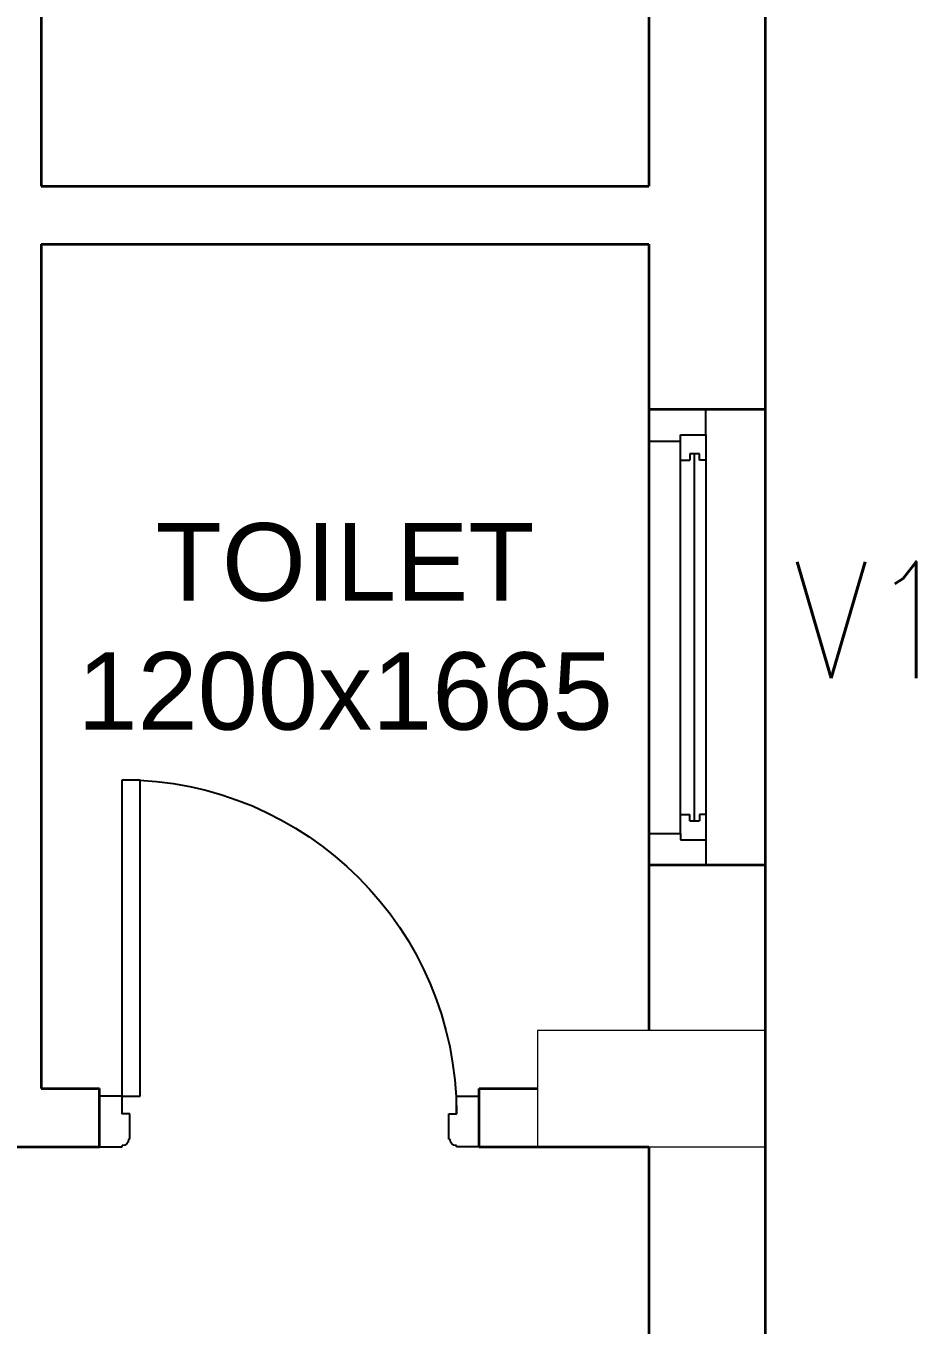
# Model space of a CAD drawing. Extents: x 2733443 to 3206532, y -1516114 to -1264405.
# Drawn here: x 3030133 to 3031891, y -1495270 to -1492705 of the extents above; entities that cross this region are included whole.
import ezdxf
from ezdxf.enums import TextEntityAlignment as Align

# ---------------------------------------------------------------- set-up
doc = ezdxf.new("R2010")
doc.units = 0
doc.header["$MEASUREMENT"] = 0
doc.linetypes.add('1', pattern=[0, 0, 0])
doc.layers.add('Column', color=162, linetype='Continuous', lineweight=13)
doc.layers.add('WALL', color=7, linetype='1', lineweight=35)
for name, color, linetype in [('DOOR', 40, 'Continuous'), ('Plan', 44, 'Continuous'), ('TEXT', 5, '1'), ('V1', 7, 'Continuous'), ('Ventilator', 161, '1')]:
    doc.layers.add(name, color=color, linetype=linetype)
doc.styles.add('ARIAL', font='arial.ttf')
doc.styles.add('ROMANS', font='romans.shx')

# ---------------------------------------------------------------- blocks, each defined once
blk = doc.blocks.new('750')
at = {"layer": 'DOOR'}
for p, q in [((-50, 705), (-47.5, 705)), ((-35, 690), (-35, 692.5)), ((50, 45), (50, 80)), ((50, 80), (675, 80)), ((675, 45), (675, 80)), ((-35, 60), (-35, 57.5)), ((-50, 45), (-47.5, 45)), ((50, 45), (675, 45))]:
    blk.add_line(p, q, dxfattribs=at)
for points in [[(15, 690), (15, 705), (50, 705), (50, 750), (-50, 750), (-50, 705)], [(-35, 690), (15, 690)], [(15, 60), (15, 45), (50, 45), (50, 0), (-50, 0), (-50, 45)], [(-35, 60), (15, 60)]]:
    blk.add_lwpolyline(points, dxfattribs=at)
for centre, start, end in [((-35, 705), 180, 270), ((-35, 45), 90, 180)]:
    blk.add_arc(centre, 12.5, start, end, dxfattribs=at)
at = {"layer": 'DOOR', "color": 145}
blk.add_arc((15, 45), 660, 0, 90, dxfattribs=at)
blk = doc.blocks.new('A$C7C0069F8')
at = {"layer": 'Plan'}
for p, q in [((230, 900), (0, 900)), ((0, 900), (0, 837.5)), ((112.5, 900), (0, 900)), ((112.5, 850), (112.5, 900)), ((62.5, 850), (112.5, 850)), ((62.5, 837.5), (62.5, 850)), ((112.5, 850), (112.5, 850)), ((0, 837.5), (62.5, 837.5)), ((0, 62.5), (62.5, 62.5)), ((0, 0), (0, 62.5)), ((62.5, 62.5), (62.5, 50)), ((62.5, 50), (112.5, 50)), ((112.5, 50), (112.5, 50)), ((112.5, 50), (112.5, 0)), ((230, 0), (0, 0)), ((112.5, 0), (0, 0))]:
    blk.add_line(p, q, dxfattribs=at)
at = {"layer": 'Plan', "color": 143}
for p, q in [((230, 0), (230, 900)), ((112.5, 850), (112.5, 50)), ((0, 62.5), (0, 837.5)), ((62.5, 62.5), (62.5, 837.5)), ((62.5, 800), (81.2, 800)), ((81.2, 812.5), (81.2, 800)), ((100, 812.5), (81.2, 812.5)), ((90.2, 87.5), (90.2, 812.5)), ((100, 800), (100, 812.5)), ((112.5, 800), (100, 800)), ((62.5, 100), (81.2, 100)), ((81.2, 87.5), (81.2, 100)), ((81.2, 87.5), (100, 87.5)), ((112.5, 100), (100, 100)), ((100, 100), (100, 87.5))]:
    blk.add_line(p, q, dxfattribs=at)

msp = doc.modelspace()

# ---------------------------------------------------------------- linework, layer by layer
at = {"layer": 'Column'}
msp.add_lwpolyline([(3031593.1809, -1494918.4359), (3031593.1809, -1494688.4359), (3031143.1809, -1494688.4359), (3031143.1809, -1494918.4359)], close=True, dxfattribs=at)
at = {"layer": 'WALL'}
for p, q in [((3030163.1809, -1491353.4359), (3030163.1809, -1493020.9359)), ((3031363.1809, -1491468.4359), (3031363.1809, -1493020.9359)), ((3031593.1809, -1491468.4359), (3031593.1809, -1495898.0896)), ((3030163.1809, -1493020.9359), (3031363.1809, -1493020.9359)), ((3030163.1809, -1493135.9359), (3030163.1809, -1494803.4359)), ((3030163.1809, -1493135.9359), (3031363.1809, -1493135.9359)), ((3031363.1809, -1493135.9359), (3031363.1809, -1494688.4359)), ((3031593.1809, -1493462.1859), (3031363.1809, -1493462.1859)), ((3031593.1809, -1494362.1859), (3031363.1809, -1494362.1859)), ((3030163.1809, -1494803.4359), (3030278.1809, -1494803.4359)), ((3030278.1809, -1494918.4359), (3030278.1809, -1494803.4359)), ((3031028.1809, -1494803.4359), (3031143.1809, -1494803.4359)), ((3031028.1809, -1494918.4359), (3031028.1809, -1494803.4359)), ((3030048.1809, -1494918.4359), (3030278.1809, -1494918.4359)), ((3031028.1809, -1494918.4359), (3031363.1809, -1494918.4359))]:
    msp.add_line(p, q, dxfattribs=at)
msp.add_lwpolyline([(3031363.1809, -1494918.4359), (3031363.1809, -1495898.0896), (3031593.1809, -1495898.0896)], dxfattribs=at)

# ---------------------------------------------------------------- block references
at = {"layer": 'DOOR', "xscale": -1, "rotation": 270}
msp.add_blockref('750', (3030278.1809, -1494868.4359), dxfattribs=at)
at = {"layer": 'Ventilator'}
msp.add_blockref('A$C7C0069F8', (3031363.1814, -1494362.1859), dxfattribs=at)

# ---------------------------------------------------------------- texts
at = {"layer": 'TEXT', "insert": (3030763.1809, -1493891.6809), "char_height": 153, "width": 1626.955662, "attachment_point": 5, "style": 'ARIAL'}
msp.add_mtext('TOILET\\P1200x1665', dxfattribs=at)
at = {"layer": 'V1', "color": 7, "style": 'ROMANS', "width": 0.85}
msp.add_text('V1', height=230, dxfattribs=at).set_placement((3031807.1824, -1493993.0311), align=Align.CENTER)

doc.saveas('drawing.dxf')
